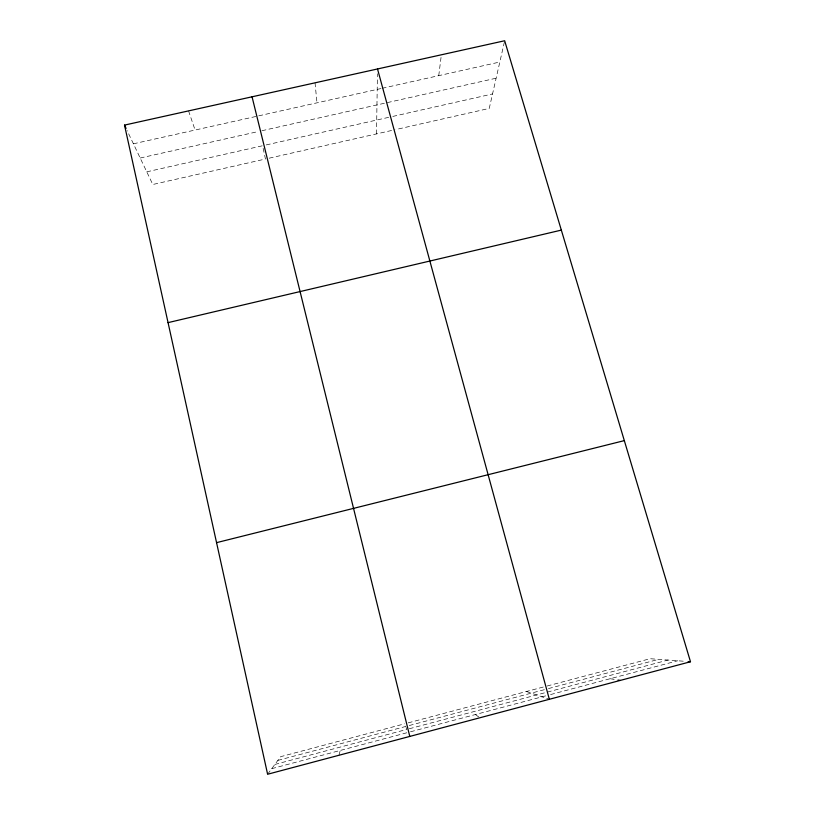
<?xml version="1.0" encoding="UTF-8"?>
<svg xmlns="http://www.w3.org/2000/svg" width="815" height="815" viewBox="0 0 815 815"><rect width="100%" height="100%" fill="white"/><g stroke="black" fill="none" stroke-linecap="round" stroke-linejoin="round"><path stroke-width="0.61" stroke-dasharray="4.08 3.06" d="M376.499 133.905L377.447 73.768M438.755 75.652L441.363 54.799M504.404 41.932L489.245 108.415L396.182 129.463M339.03 755.25L340.232 750.462M267.615 774.25L280.605 756.687L404.525 723.832M274.859 764.45L406.848 729.405L406.043 727.459M409.303 728.753L667.984 660.058M271.752 768.657L406.899 732.746M410.556 731.768L545.724 695.847M550.583 694.553L677.662 660.782M408.193 722.854L545.938 686.332M547.15 686.006L650.085 658.714L683.49 661.21M277.864 760.385L405.636 726.481L404.892 724.718M409.273 725.523L547.283 688.899M548.505 688.573L658.622 659.355M146.761 171.833L262.593 145.742L265.456 159.017L152.792 184.496L127.13 130.604M266.25 144.917L391.557 116.698M392.799 116.423L492.535 93.959M269.174 158.181L394.949 129.738M133.426 143.807L256.277 116.392M258.752 115.832L380.89 88.57M382.123 88.295L499.819 62.022M140.19 158.018L258.243 131.551M261.941 130.716L496.131 78.209M610.17 678.712L615.773 679.669M526.47 691.497L548.301 698.934M475.389 714.541L479.882 717.77M188.55 110.891L195.091 130.043M315.038 82.824L316.974 102.843"/><path stroke-width="1.22" d="M690.488 661.739L267.615 774.25L124.512 125.103L504.668 40.75L690.488 661.739L688.155 661.566M216.566 542.647L624.321 440.62M168.053 322.628L561.331 230.115M618.004 680.046L620.246 680.423M124.512 125.103L126.081 128.403M377.518 68.959L549.341 699.29M252.049 96.802L409.782 736.424"/></g></svg>
